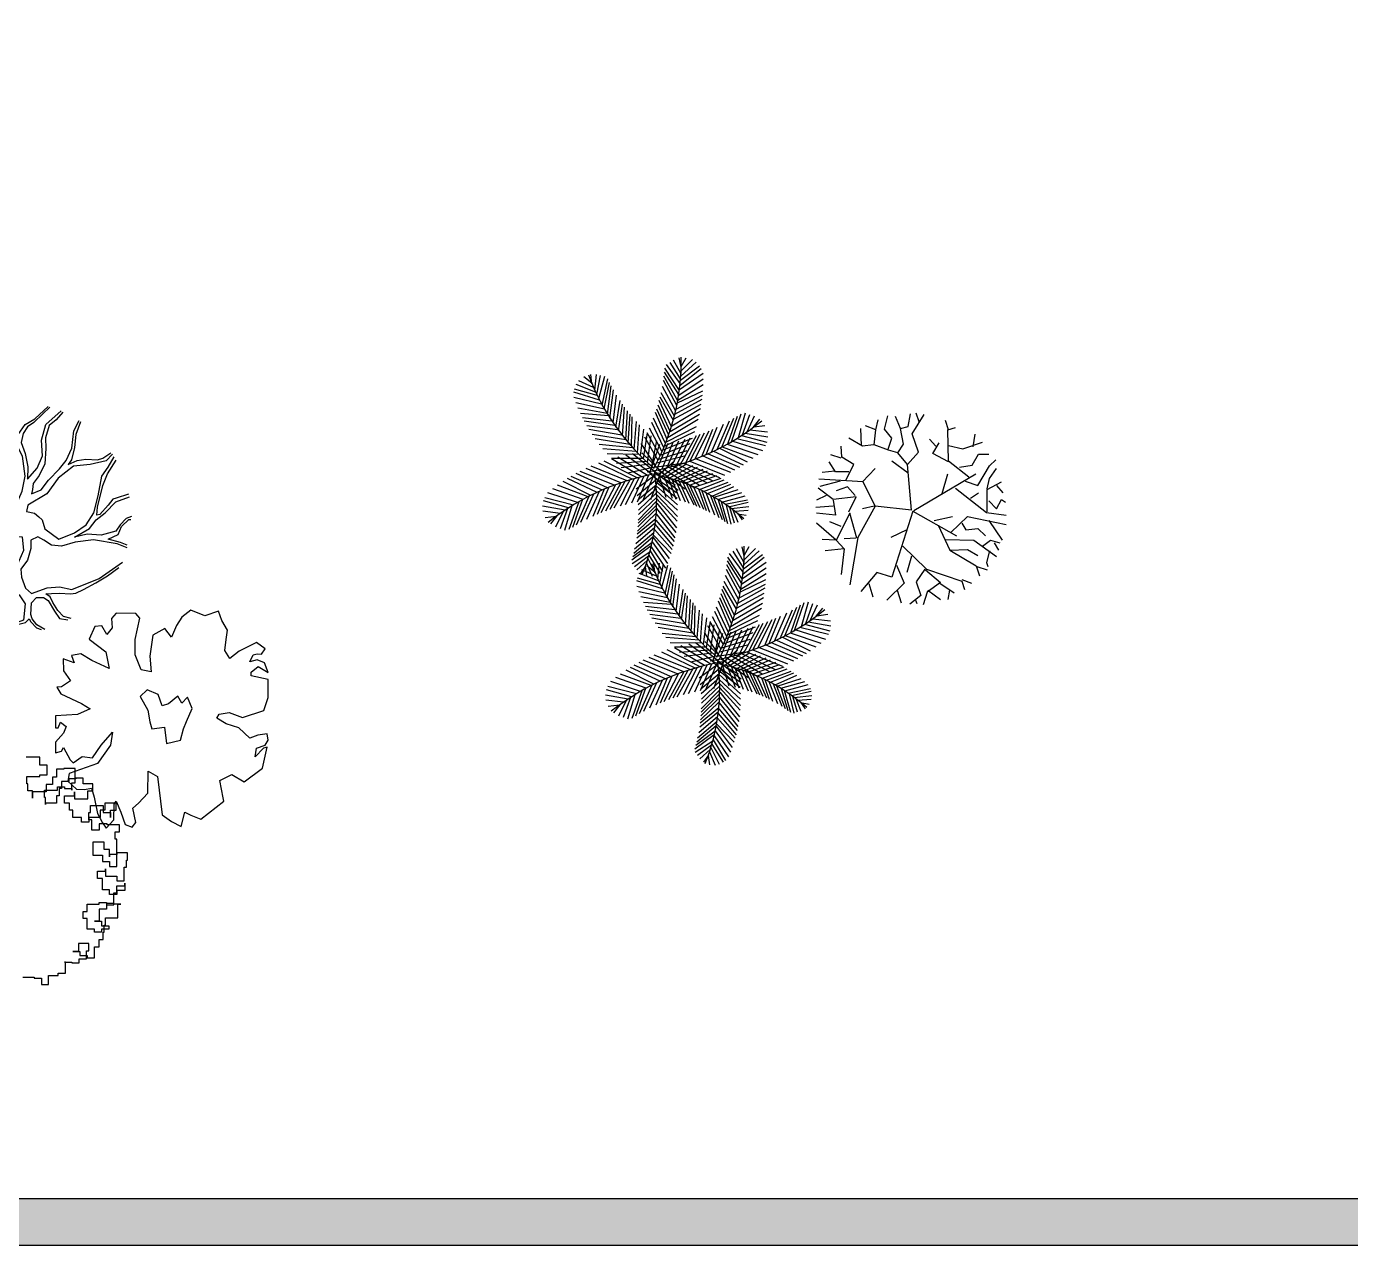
# Model space of a CAD drawing. Header units: inches. Extents: x 78 to 302, y -105 to 74.
# Drawn here: x 106.61 to 135.05, y -84.16 to -57.98 of the extents above; entities that cross this region are included whole.
import ezdxf

# ---------------------------------------------------------------- set-up
doc = ezdxf.new("R2010")
doc.units = ezdxf.units.IN
doc.header["$LTSCALE"] = 0.05
doc.header["$MEASUREMENT"] = 0
doc.layers.get('0').update_dxf_attribs({"color": 62})
doc.layers.add('rayas', color=7, linetype='Continuous')

# ---------------------------------------------------------------- blocks, each defined once
blk = doc.blocks.new('cg_t10')
for points in [[(-0.028, 0.1206), (-0.0285, 0.114), (-0.0271, 0.1053), (-0.0252, 0.0971), (-0.0214, 0.0905), (-0.0161, 0.0854), (-0.019, 0.0818), (-0.0252, 0.0752), (-0.029, 0.0676), (-0.0357, 0.0727), (-0.0414, 0.0818), (-0.0485, 0.0926), (-0.0623, 0.0941), (-0.0766, 0.0961)], [(0.0077, 0.1239), (0.0153, 0.1074), (0.0186, 0.0982), (0.021, 0.0875), (0.0262, 0.066), (0.0267, 0.0513), (0.0253, 0.0441), (0.02, 0.0375), (0.0067, 0.0344), (-0.0071, 0.0329), (-0.0152, 0.0288), (-0.0276, 0.0329), (-0.0304, 0.0431), (-0.0276, 0.0589), (-0.0209, 0.0747), (-0.0076, 0.0854), (-0.0052, 0.09), (0.0015, 0.1155), (0.0029, 0.1242)], [(0, 0.1242), (-0.0004, 0.116), (-0.0028, 0.1084), (-0.0071, 0.0951), (-0.0104, 0.089), (-0.0176, 0.0951), (-0.0233, 0.1048), (-0.0252, 0.114), (-0.0252, 0.1206)], [(0.011, 0.1237), (0.0186, 0.1079), (0.0258, 0.0798), (0.0286, 0.0941), (0.0396, 0.1104), (0.04, 0.117)], [(0.0429, 0.1165), (0.0424, 0.1068), (0.0353, 0.0971), (0.0291, 0.0864), (0.0286, 0.0727), (0.031, 0.0635), (0.0405, 0.0696), (0.0576, 0.0824), (0.0657, 0.1058)], [(0.0676, 0.1033), (0.0614, 0.0854), (0.0595, 0.0788), (0.0434, 0.0676), (0.0358, 0.0528), (0.0467, 0.0533), (0.0548, 0.0533), (0.071, 0.0518), (0.0833, 0.0528), (0.0872, 0.065), (0.0891, 0.0727), (0.0957, 0.0783)], [(-0.0899, 0.0854), (-0.0861, 0.0783), (-0.0785, 0.0747), (-0.0695, 0.0676), (-0.0628, 0.0589), (-0.0614, 0.0441), (-0.0723, 0.0446), (-0.0818, 0.0482), (-0.0909, 0.0513), (-0.0985, 0.0538), (-0.1032, 0.0538), (-0.1137, 0.0497)], [(-0.0804, 0.0936), (-0.0671, 0.0915), (-0.0556, 0.0895), (-0.0509, 0.0885), (-0.0456, 0.0824), (-0.0428, 0.0742), (-0.0347, 0.0635), (-0.0357, 0.0472), (-0.0352, 0.0375), (-0.0466, 0.0385), (-0.0566, 0.0456), (-0.0571, 0.0558), (-0.0614, 0.0645), (-0.0714, 0.0742), (-0.0828, 0.0813), (-0.0866, 0.0875)], [(0.0971, 0.0767), (0.091, 0.0711), (0.0895, 0.0609), (0.0867, 0.0548), (0.0914, 0.0543), (0.0952, 0.0564), (0.1071, 0.0614)], [(0.1087, 0.06), (0.0971, 0.0518), (0.0843, 0.0492), (0.0657, 0.0502), (0.0514, 0.0513), (0.0353, 0.0416), (0.0186, 0.0166), (0.0062, 0.012), (0.0091, 0.0013), (0.0281, -0.0069), (0.0443, -0.01), (0.0657, -0.0074), (0.0853, 0.0028), (0.0976, 0.0222), (0.1033, 0.0416), (0.1105, 0.0566)], [(-0.1155, 0.0457), (-0.1013, 0.0502), (-0.0856, 0.0441), (-0.0766, 0.038), (-0.0599, 0.0334), (-0.0456, 0.0303), (-0.029, 0.0232), (-0.0223, 0.0207), (-0.0142, 0.0084), (-0.0199, 0.0033), (-0.0209, -0.0069), (-0.0209, -0.0069), (-0.0357, -0.0084), (-0.0471, -0.0033), (-0.0614, 0.0059), (-0.0695, 0.0059), (-0.0818, 0.0008), (-0.0833, -0.0038), (-0.0928, -0.01), (-0.1104, -0.0084), (-0.1142, 0.0023), (-0.122, 0.0234)], [(0.1119, 0.0518), (0.1076, 0.0431), (0.1014, 0.0227), (0.11, 0.0237), (0.12, 0.0314)], [(-0.1223, 0.015), (-0.1161, 0.0023), (-0.1128, -0.0105), (-0.109, -0.0145), (-0.1123, -0.0161), (-0.1185, -0.0222), (-0.1204, -0.0273)], [(0.1205, 0.0278), (0.1143, 0.0227), (0.1038, 0.0207), (0.101, 0.0196), (0.0967, 0.0135), (0.0929, 0.0048), (0.0833, -0.0018), (0.0891, -0.0028), (0.0995, -0.01), (0.1057, -0.0207), (0.1191, -0.0349)], [(-0.0327, -0.1198), (-0.0285, -0.1089), (-0.0242, -0.0834), (-0.0266, -0.064), (-0.0309, -0.0492), (-0.0299, -0.0385), (-0.0247, -0.0303), (-0.0209, -0.0237), (-0.0247, -0.0161), (-0.0333, -0.0161), (-0.0461, -0.0125), (-0.0556, -0.0054), (-0.0642, -0.0064), (-0.0761, -0.0105), (-0.0818, -0.0171), (-0.0756, -0.0339), (-0.0747, -0.0472), (-0.0775, -0.0604), (-0.0656, -0.0895), (-0.0482, -0.1145)], [(0.0677, -0.1041), (0.0605, -0.0972), (0.0567, -0.0798), (0.0548, -0.062), (0.0419, -0.0457), (0.0253, -0.0334), (0.0129, -0.013), (0.0062, -0.0115), (0.0043, -0.0202), (0.0005, -0.0247), (-0.0028, -0.0283), (-0.0123, -0.0314), (-0.0233, -0.0462), (-0.0166, -0.063), (-0.008, -0.0757), (0.0048, -0.0839), (0.0229, -0.0885), (0.0443, -0.0926), (0.0538, -0.0992), (0.0651, -0.1058)], [(0.1181, -0.0365), (0.111, -0.0293), (0.1019, -0.0196), (0.0971, -0.0125), (0.09, -0.0079), (0.0805, -0.0059), (0.0686, -0.01), (0.0543, -0.013), (0.041, -0.0125), (0.0529, -0.0232), (0.0662, -0.0288), (0.0829, -0.0278), (0.0995, -0.0324), (0.1143, -0.0487)], [(-0.1204, -0.0314), (-0.1156, -0.0227), (-0.109, -0.0176), (-0.1042, -0.0161), (-0.0918, -0.0171), (-0.0861, -0.0222), (-0.0861, -0.0298), (-0.0894, -0.0349), (-0.1009, -0.0416), (-0.1085, -0.0472), (-0.1099, -0.0559)], [(0.1129, -0.0507), (0.1048, -0.0436), (0.0986, -0.036), (0.0853, -0.0319), (0.0738, -0.0324), (0.0576, -0.0314), (0.0448, -0.0253), (0.0362, -0.0186), (0.03, -0.0181), (0.0253, -0.0171), (0.0296, -0.0273), (0.04, -0.0354), (0.0519, -0.0472), (0.061, -0.0543), (0.0743, -0.0604), (0.0929, -0.0625), (0.1038, -0.0681)], [(-0.1085, -0.0594), (-0.1066, -0.0513), (-0.0999, -0.0451), (-0.0913, -0.04), (-0.0852, -0.037), (-0.0823, -0.0324), (-0.0818, -0.0385), (-0.0814, -0.0472), (-0.0823, -0.0589), (-0.0814, -0.0645), (-0.0775, -0.0727), (-0.0704, -0.0859), (-0.0628, -0.0987), (-0.0537, -0.1109)], [(0.1024, -0.0696), (0.0891, -0.0645), (0.0748, -0.063), (0.0619, -0.0599), (0.0567, -0.0564), (0.061, -0.066), (0.0624, -0.0752), (0.0619, -0.088), (0.0634, -0.0936), (0.0691, -0.1023)], [(0.001, -0.1242), (-0.0014, -0.1186), (-0.008, -0.112), (-0.0147, -0.1074), (-0.019, -0.0916), (-0.018, -0.0768), (-0.0214, -0.063), (-0.0119, -0.0793), (-0.0028, -0.0864), (0.0048, -0.0961), (0.0167, -0.1074), (0.0219, -0.1221)], [(-0.0299, -0.1196), (-0.0271, -0.1125), (-0.0233, -0.0992), (-0.0185, -0.1099), (-0.0099, -0.1135), (-0.0023, -0.1216), (-0.0023, -0.1237)], [(0.0248, -0.1211), (0.0205, -0.1079), (0.0196, -0.1043), (0.0129, -0.0992), (0.0029, -0.0905), (0.0024, -0.087), (0.011, -0.088), (0.0343, -0.0936), (0.0467, -0.0987), (0.0614, -0.1079)]]:
    blk.add_lwpolyline(points)
blk = doc.blocks.new('cg_t33')
for p, q in [((-0.0659, 0.1006), (-0.0742, 0.0912)), ((-0.0576, 0.0991), (-0.0659, 0.1006)), ((-0.0296, 0.1052), (-0.0427, 0.0982)), ((-0.0239, 0.1137), (-0.0353, 0.1137)), ((-0.0353, 0.1137), (-0.0336, 0.1076)), ((-0.0336, 0.1076), (-0.0296, 0.1052)), ((-0.0143, 0.1052), (-0.0239, 0.1137)), ((-0.0069, 0.1024), (-0.0143, 0.1052)), ((0.0045, 0.1137), (-0.0086, 0.1137)), ((-0.0086, 0.1137), (-0.0086, 0.1109)), ((-0.0086, 0.1109), (-0.0025, 0.1085)), ((-0.0025, 0.1085), (-0.0069, 0.1024)), ((0.0058, 0.0902), (0.0045, 0.1137)), ((0.0281, 0.108), (0.0176, 0.086)), ((0.0351, 0.1123), (0.0281, 0.108)), ((0.0355, 0.1076), (0.0351, 0.1123)), ((0.0421, 0.0977), (0.0355, 0.1076)), ((0.0526, 0.1052), (0.0421, 0.0977)), ((0.0657, 0.1057), (0.0526, 0.1052)), ((0.0613, 0.094), (0.0657, 0.1057)), ((-0.0742, 0.0912), (-0.0747, 0.0828)), ((-0.0467, 0.0687), (-0.0576, 0.0991)), ((-0.0427, 0.0982), (-0.0462, 0.0949)), ((-0.0462, 0.0949), (-0.0392, 0.0851)), ((0.0119, 0.0767), (0.0058, 0.0902)), ((0.0176, 0.086), (0.0119, 0.0767)), ((0.0692, 0.0968), (0.0613, 0.094)), ((0.0639, 0.0748), (0.0709, 0.0865)), ((0.0709, 0.0865), (0.0692, 0.0968)), ((-0.083, 0.0724), (-0.1004, 0.0687)), ((-0.0733, 0.0753), (-0.083, 0.0724)), ((-0.0747, 0.0828), (-0.0733, 0.0753)), ((-0.0392, 0.0851), (-0.0406, 0.0743)), ((-0.0406, 0.0743), (-0.027, 0.065)), ((0.0552, 0.0561), (0.0639, 0.0748)), ((0.0867, 0.0776), (0.0731, 0.0598)), ((0.1002, 0.0715), (0.0867, 0.0776)), ((0.1011, 0.064), (0.1002, 0.0715)), ((-0.1105, 0.0635), (-0.1162, 0.0593)), ((-0.1162, 0.0593), (-0.1074, 0.0514)), ((-0.1004, 0.0687), (-0.1105, 0.0635)), ((-0.027, 0.0547), (-0.0467, 0.0687)), ((-0.027, 0.065), (-0.013, 0.0528)), ((0.0731, 0.0598), (0.0552, 0.0561)), ((0.0919, 0.0589), (0.1011, 0.064)), ((0.0989, 0.0532), (0.0919, 0.0589)), ((-0.0991, 0.0439), (-0.1122, 0.0392)), ((-0.1074, 0.0514), (-0.0904, 0.0509)), ((-0.0873, 0.0486), (-0.0991, 0.0439)), ((-0.0904, 0.0509), (-0.0873, 0.0486)), ((-0.013, 0.0528), (-0.027, 0.0547)), ((0.1089, 0.0537), (0.0989, 0.0532)), ((0.1146, 0.0486), (0.1089, 0.0537)), ((0.1142, 0.0275), (0.1146, 0.0486)), ((-0.1122, 0.0392), (-0.1153, 0.0317)), ((-0.1153, 0.0317), (-0.1101, 0.0275)), ((-0.1101, 0.0275), (-0.0948, 0.0308)), ((-0.0948, 0.0308), (-0.0895, 0.0247)), ((-0.0895, 0.0247), (-0.0786, 0.0148)), ((-0.0786, 0.0148), (-0.055, 0.0144)), ((-0.055, 0.0144), (-0.0607, 0.0045)), ((0.0106, 0.0148), (-0.0021, 0.0125)), ((0.025, 0.0228), (0.0106, 0.0148)), ((0.0324, 0.0153), (0.025, 0.0228)), ((0.0272, 0.0036), (0.0324, 0.0153)), ((0.0517, 0.0111), (0.0539, 0.0219)), ((0.0539, 0.0219), (0.07, 0.0284)), ((0.07, 0.0284), (0.0862, 0.0284)), ((0.0862, 0.0284), (0.1094, 0.0233)), ((0.1094, 0.0233), (0.1142, 0.0275)), ((-0.0607, 0.0045), (-0.1018, -0.0006)), ((-0.0021, 0.0125), (-0.0095, 0.0106)), ((-0.0095, 0.0106), (-0.0078, -0.003)), ((0.015, -0.0006), (0.0272, 0.0036)), ((0.0683, 0.0125), (0.0517, 0.0111)), ((0.091, 0.0092), (0.0683, 0.0125)), ((0.098, -0.0034), (0.091, 0.0092)), ((-0.1092, -0.0105), (-0.1144, -0.0212)), ((-0.1018, -0.0006), (-0.1092, -0.0105)), ((-0.0078, -0.003), (-0.0253, -0.0053)), ((-0.0253, -0.0053), (-0.0218, -0.0203)), ((0.0171, -0.0076), (0.015, -0.0006)), ((0.0255, -0.0175), (0.0171, -0.0076)), ((0.0888, -0.0105), (0.098, -0.0034)), ((0.1015, -0.0161), (0.0888, -0.0105)), ((-0.1144, -0.0212), (-0.0991, -0.025)), ((-0.0991, -0.025), (-0.1022, -0.0315)), ((-0.0218, -0.0203), (-0.0095, -0.0236)), ((-0.0095, -0.0236), (-0.0017, -0.0268)), ((-0.0017, -0.0268), (0.0123, -0.0329)), ((0.0123, -0.0329), (0.0246, -0.0278)), ((0.018, -0.0217), (0.0255, -0.0175)), ((0.0246, -0.0278), (0.018, -0.0217)), ((0.1103, -0.0217), (0.1015, -0.0161)), ((0.1177, -0.0315), (0.1103, -0.0217)), ((-0.1022, -0.0315), (-0.1066, -0.0423)), ((-0.1066, -0.0423), (-0.0873, -0.0667)), ((0.1116, -0.0465), (0.1177, -0.0315)), ((0.1168, -0.061), (0.1116, -0.0465)), ((-0.0873, -0.0667), (-0.0838, -0.0662)), ((-0.0838, -0.0662), (-0.065, -0.0624)), ((-0.065, -0.0624), (-0.0585, -0.0756)), ((-0.0086, -0.083), (-0.0043, -0.0695)), ((-0.0043, -0.0695), (0.0018, -0.0592)), ((0.0018, -0.0592), (0.0062, -0.062)), ((0.0062, -0.062), (0.008, -0.0727)), ((0.0661, -0.0732), (0.0744, -0.0681)), ((0.0744, -0.0681), (0.0862, -0.0695)), ((0.0862, -0.0695), (0.0963, -0.0709)), ((0.0963, -0.0709), (0.1068, -0.0648)), ((0.1068, -0.0648), (0.1168, -0.061)), ((-0.0585, -0.0756), (-0.0663, -0.0887)), ((-0.0196, -0.0948), (-0.0086, -0.083)), ((0.008, -0.0727), (0.0027, -0.0868)), ((0.074, -0.0835), (0.0661, -0.0732)), ((0.0832, -0.1018), (0.074, -0.0835)), ((-0.0663, -0.0887), (-0.0519, -0.1083)), ((-0.0165, -0.1032), (-0.0196, -0.0948)), ((0.0027, -0.0868), (0.0102, -0.1097)), ((0.0434, -0.1144), (0.0473, -0.0962)), ((0.0473, -0.0962), (0.0512, -0.0962)), ((0.0512, -0.0962), (0.0574, -0.1037)), ((0.0644, -0.1027), (0.0622, -0.0948)), ((0.0622, -0.0948), (0.07, -0.0985)), ((0.07, -0.0985), (0.0709, -0.1027)), ((-0.0519, -0.1083), (-0.0292, -0.1135)), ((-0.0305, -0.1093), (-0.0397, -0.1004)), ((-0.0397, -0.1004), (-0.0305, -0.1018)), ((-0.0305, -0.1018), (-0.027, -0.1112)), ((-0.0292, -0.1135), (-0.0305, -0.1093)), ((-0.027, -0.1112), (-0.0218, -0.1144)), ((-0.0218, -0.1144), (-0.0148, -0.1135)), ((-0.0148, -0.1135), (-0.0165, -0.1032)), ((0.0102, -0.1097), (0.0241, -0.1144)), ((0.0574, -0.1037), (0.0508, -0.1144)), ((0.0508, -0.1144), (0.0613, -0.1107)), ((0.0613, -0.1107), (0.0644, -0.1027)), ((0.0709, -0.1027), (0.0705, -0.1074)), ((0.0705, -0.1074), (0.0762, -0.1112)), ((0.0762, -0.1112), (0.0832, -0.1018)), ((0.0241, -0.1144), (0.0434, -0.1144))]:
    blk.add_line(p, q)
blk = doc.blocks.new('cg_t25')
for p, q in [((-0.0517, 0.1047), (-0.0532, 0.1167)), ((-0.0485, 0.1005), (-0.0461, 0.1192)), ((-0.0451, 0.0955), (-0.0408, 0.1196)), ((-0.0426, 0.0917), (-0.0351, 0.1186)), ((-0.0395, 0.0866), (-0.0317, 0.1172)), ((-0.0368, 0.082), (-0.0263, 0.114)), ((-0.0433, 0.0927), (-0.0649, 0.1007)), ((-0.0466, 0.0977), (-0.0634, 0.1056)), ((-0.0511, 0.1042), (-0.0598, 0.1113)), ((-0.0335, 0.0761), (-0.0221, 0.1088)), ((-0.0306, 0.0707), (-0.0182, 0.1035)), ((-0.0405, 0.0882), (-0.0668, 0.0961)), ((-0.0361, 0.0808), (-0.0659, 0.0914)), ((-0.0337, 0.0766), (-0.0635, 0.0876)), ((-0.0292, 0.0679), (-0.0141, 0.0975)), ((-0.026, 0.0611), (-0.0112, 0.0929)), ((-0.0234, 0.0554), (-0.0088, 0.089)), ((0.0688, 0.0562), (0.0759, 0.086)), ((0.0731, 0.0585), (0.0817, 0.0859)), ((0.078, 0.0609), (0.0849, 0.0853)), ((-0.0303, 0.0701), (-0.0611, 0.0836)), ((-0.0278, 0.0651), (-0.0584, 0.0788)), ((-0.025, 0.059), (-0.055, 0.0724)), ((-0.021, 0.0498), (-0.0058, 0.0837)), ((-0.0181, 0.0424), (-0.0034, 0.0792)), ((-0.0157, 0.0357), (-0.0003, 0.0729)), ((0.0414, 0.0387), (0.0456, 0.0722)), ((0.0459, 0.042), (0.0505, 0.0749)), ((0.0506, 0.0452), (0.0542, 0.0768)), ((0.0563, 0.0489), (0.0586, 0.079)), ((0.0587, 0.0504), (0.0646, 0.0817)), ((0.0635, 0.0532), (0.0702, 0.0839)), ((0.0818, 0.0627), (0.0899, 0.0834)), ((0.0867, 0.065), (0.0938, 0.0806)), ((0.0912, 0.0667), (0.0981, 0.0753)), ((-0.0225, 0.0534), (-0.0517, 0.0657)), ((-0.0205, 0.0485), (-0.0496, 0.0609)), ((-0.0177, 0.0412), (-0.0479, 0.057)), ((-0.0135, 0.0289), (0.0022, 0.0673)), ((-0.0119, 0.0235), (0.0054, 0.0594)), ((0.0218, 0.0227), (0.0254, 0.0587)), ((0.0256, 0.0261), (0.0317, 0.0633)), ((0.0306, 0.0303), (0.0363, 0.0665)), ((0.0356, 0.0344), (0.0416, 0.0699)), ((0.0747, 0.0592), (0.0988, 0.0528)), ((0.079, 0.0614), (0.0996, 0.0573)), ((0.0839, 0.0637), (0.1007, 0.0618)), ((0.0906, 0.0666), (0.1007, 0.0679)), ((-0.0157, 0.0357), (-0.046, 0.052)), ((-0.0143, 0.0313), (-0.0442, 0.0473)), ((-0.0127, 0.0261), (-0.0429, 0.0433)), ((-0.0104, 0.0181), (0.0076, 0.0534)), ((-0.0092, 0.0134), (0.0101, 0.0456)), ((0.0106, 0.0118), (0.0105, 0.0458)), ((0.0149, 0.0162), (0.0153, 0.0502)), ((0.018, 0.0192), (0.0209, 0.0551)), ((0.0488, 0.044), (0.0784, 0.0401)), ((0.0539, 0.0474), (0.0841, 0.0434)), ((0.0582, 0.0501), (0.0884, 0.0459)), ((0.0639, 0.0534), (0.0922, 0.0478)), ((0.0677, 0.0556), (0.0959, 0.0497)), ((-0.0113, 0.0213), (-0.0407, 0.0364)), ((-0.0098, 0.0158), (-0.0393, 0.031)), ((-0.0077, 0.0068), (0.012, 0.0387)), ((-0.0066, 0.0016), (0.0139, 0.0303)), ((0.0042, 0.0049), (0.0005, 0.0352)), ((0.0073, 0.0082), (0.005, 0.0402)), ((0.0306, 0.0303), (0.0617, 0.0286)), ((0.0347, 0.0337), (0.0656, 0.0315)), ((0.0403, 0.038), (0.0687, 0.0337)), ((0.0442, 0.0408), (0.0727, 0.0364)), ((-0.1053, 0.0093), (-0.1129, 0.0145)), ((-0.0991, 0.0072), (-0.1092, 0.0186)), ((-0.0945, 0.0058), (-0.1058, 0.0209)), ((-0.0903, 0.0046), (-0.1025, 0.0234)), ((-0.0834, 0.0029), (-0.0987, 0.0238)), ((-0.0796, 0.002), (-0.0951, 0.0228)), ((-0.0738, 0.0008), (-0.0914, 0.0218)), ((-0.0692, 0), (-0.087, 0.0208)), ((-0.0638, -0.0008), (-0.0813, 0.0196)), ((-0.0588, -0.0015), (-0.0752, 0.0186)), ((-0.0545, -0.0019), (-0.0709, 0.018)), ((-0.0482, -0.0024), (-0.0675, 0.0177)), ((-0.0434, -0.0027), (-0.0631, 0.0173)), ((-0.0396, -0.0028), (-0.059, 0.017)), ((-0.0351, -0.0029), (-0.0556, 0.0169)), ((-0.031, -0.0029), (-0.0496, 0.0168)), ((-0.0264, -0.0028), (-0.0451, 0.0168)), ((-0.0222, -0.0026), (-0.0393, 0.0171)), ((-0.0086, 0.0109), (-0.0376, 0.0241)), ((-0.0075, 0.006), (-0.0363, 0.0181)), ((-0.0181, -0.0023), (-0.0343, 0.0175)), ((-0.013, -0.0019), (-0.0297, 0.018)), ((-0.0075, -0.0012), (-0.0225, 0.019)), ((-0.0057, -0.0033), (0.0153, 0.023)), ((0.0008, 0.001), (-0.0054, 0.0281)), ((0.0132, 0.0145), (0.042, 0.011)), ((0.0165, 0.0177), (0.0466, 0.0155)), ((0.0202, 0.0213), (0.0502, 0.0189)), ((0.0236, 0.0243), (0.0552, 0.0233)), ((0.0273, 0.0276), (0.0581, 0.0257)), ((-0.1018, 0.0081), (-0.1159, 0.0018)), ((-0.1058, 0.0096), (-0.1156, 0.008)), ((-0.0971, 0.0066), (-0.115, -0.0024)), ((-0.0935, 0.0055), (-0.1129, -0.0066)), ((-0.0888, 0.0042), (-0.111, -0.009)), ((-0.0845, 0.0031), (-0.1072, -0.0125)), ((-0.0792, 0.0019), (-0.1022, -0.0145)), ((-0.0743, 0.0009), (-0.0971, -0.0164)), ((-0.0718, 0.0004), (-0.0915, -0.0183)), ((-0.0063, -0.0001), (-0.0353, 0.0125)), ((-0.0051, -0.0069), (-0.034, 0.0038)), ((-0.0037, 0.006), (-0.025, -0.016)), ((-0.0028, 0.0005), (-0.0234, -0.0261)), ((-0.0047, -0.0089), (0.0167, 0.0129)), ((-0.0034, 0.004), (0.0257, -0.0063)), ((0.0021, 0.0024), (0.0295, -0.0031)), ((0.0028, -0.0015), (0.0264, 0.0136)), ((0.0062, 0.0071), (0.0347, 0.0031)), ((0.0083, -0.0043), (0.0334, 0.0097)), ((0.0101, 0.0112), (0.0381, 0.0069)), ((0.0134, -0.0068), (0.038, 0.0074)), ((0.0176, -0.0087), (0.0431, 0.005)), ((0.0218, -0.0105), (0.049, 0.0024)), ((0.0265, -0.0125), (0.0537, 0.0005)), ((-0.0657, -0.0005), (-0.0872, -0.0195)), ((-0.0606, -0.0012), (-0.0836, -0.0205)), ((-0.0557, -0.0018), (-0.0787, -0.0216)), ((-0.0491, -0.0024), (-0.0746, -0.0224)), ((-0.0434, -0.0027), (-0.069, -0.0234)), ((-0.0375, -0.0029), (-0.064, -0.0241)), ((-0.0329, -0.0029), (-0.057, -0.0248)), ((-0.0283, -0.0028), (-0.0519, -0.0251)), ((-0.0244, -0.0027), (-0.0452, -0.0252)), ((-0.0188, -0.0024), (-0.0393, -0.0251)), ((-0.0145, -0.002), (-0.0323, -0.0247)), ((-0.0093, -0.0109), (-0.0322, -0.0194)), ((-0.0081, -0.0057), (-0.0309, -0.0127)), ((-0.0104, -0.0016), (-0.0262, -0.0241)), ((-0.0018, -0.0045), (-0.022, -0.0333)), ((-0.0006, -0.0097), (-0.0199, -0.0417)), ((-0.0058, -0.001), (-0.018, -0.0229)), ((-0.0096, -0.0122), (0.005, -0.0352)), ((-0.0087, -0.0084), (0.0063, -0.0296)), ((-0.0077, -0.0042), (0.0079, -0.0219)), ((-0.0021, -0.0027), (0.027, -0.0151)), ((-0.0008, -0.0088), (0.0281, -0.0206)), ((0.0003, -0.0137), (0.0294, -0.0267)), ((0.0011, -0.0006), (0.0051, -0.0281)), ((0.0057, -0.003), (0.0132, -0.0326)), ((0.0098, -0.0051), (0.0192, -0.0357)), ((0.0141, -0.0071), (0.0264, -0.0389)), ((0.0198, -0.0097), (0.0324, -0.0413)), ((0.0238, -0.0114), (0.0394, -0.0438)), ((0.0285, -0.0133), (0.0449, -0.0455)), ((0.0308, -0.0141), (0.0599, -0.0017)), ((0.0355, -0.0158), (0.0635, -0.0029)), ((0.0395, -0.0172), (0.0678, -0.0043)), ((0.0445, -0.0188), (0.0726, -0.0056)), ((0.0513, -0.0208), (0.0763, -0.0066)), ((0.056, -0.022), (0.081, -0.0077)), ((0.0614, -0.0233), (0.0876, -0.009)), ((0.0674, -0.0246), (0.0941, -0.0101)), ((0.0724, -0.0256), (0.099, -0.0107)), ((0.079, -0.0267), (0.1032, -0.0112)), ((0.0833, -0.0273), (0.1074, -0.0116)), ((0.0911, -0.0282), (0.1112, -0.0135)), ((-0.0141, -0.0272), (-0.0374, -0.0375)), ((-0.0127, -0.023), (-0.0361, -0.0335)), ((-0.0116, -0.0193), (-0.0345, -0.0282)), ((-0.0105, -0.0155), (-0.0332, -0.0236)), ((0.001, -0.0163), (-0.018, -0.0486)), ((0.0022, -0.0209), (-0.0154, -0.0564)), ((-0.0133, -0.0247), (-0.0009, -0.0527)), ((0.0038, -0.0263), (-0.0132, -0.0623)), ((-0.0121, -0.0212), (0.0013, -0.0468)), ((-0.0107, -0.0162), (0.0031, -0.0416)), ((0.0016, -0.0186), (0.0312, -0.0335)), ((0.0031, -0.0241), (0.0327, -0.0388)), ((0.0333, -0.0151), (0.0525, -0.0476)), ((0.0395, -0.0172), (0.0579, -0.0488)), ((0.0456, -0.0191), (0.0641, -0.0501)), ((0.0526, -0.0211), (0.0687, -0.0508)), ((0.058, -0.0225), (0.0742, -0.0516)), ((0.0635, -0.0238), (0.0784, -0.052)), ((0.0702, -0.0252), (0.0832, -0.0524)), ((0.073, -0.0257), (0.0898, -0.0527)), ((0.0785, -0.0266), (0.0959, -0.0528)), ((0.0845, -0.0274), (0.1019, -0.0527)), ((0.0893, -0.028), (0.1072, -0.0505)), ((0.0959, -0.0286), (0.1136, -0.0174)), ((0.1013, -0.029), (0.1162, -0.0211)), ((0.1085, -0.0293), (0.1184, -0.0269)), ((-0.0199, -0.0423), (-0.0439, -0.0532)), ((-0.0181, -0.0381), (-0.0421, -0.0493)), ((-0.0168, -0.0348), (-0.0406, -0.0458)), ((-0.0154, -0.0308), (-0.0394, -0.0428)), ((-0.0181, -0.0381), (-0.0078, -0.0674)), ((-0.0161, -0.033), (-0.0056, -0.0632)), ((-0.0146, -0.0289), (-0.0028, -0.0573)), ((0.0055, -0.0317), (-0.0099, -0.0702)), ((0.0077, -0.0384), (-0.0073, -0.0758)), ((0.0046, -0.0289), (0.035, -0.0458)), ((0.0062, -0.0341), (0.0364, -0.0497)), ((0.0077, -0.0384), (0.0381, -0.0544)), ((0.0947, -0.0285), (0.1101, -0.0488)), ((0.0989, -0.0288), (0.114, -0.0452)), ((0.1044, -0.0291), (0.1166, -0.0412)), ((0.1092, -0.0291), (0.1187, -0.0347)), ((-0.0262, -0.0557), (-0.05, -0.0648)), ((-0.0241, -0.0514), (-0.0472, -0.0597)), ((-0.0223, -0.0477), (-0.0453, -0.0561)), ((-0.0249, -0.053), (-0.015, -0.0795)), ((-0.0228, -0.0488), (-0.0125, -0.0755)), ((-0.0203, -0.0431), (-0.0105, -0.0722)), ((0.0102, -0.0451), (-0.0042, -0.082)), ((0.0132, -0.0525), (-0.0017, -0.0865)), ((0.0098, -0.044), (0.0402, -0.0594)), ((0.0126, -0.0512), (0.0418, -0.0632)), ((0.0147, -0.056), (0.044, -0.068)), ((-0.0338, -0.0689), (-0.0572, -0.0761)), ((-0.0309, -0.064), (-0.0552, -0.0731)), ((-0.0287, -0.0603), (-0.0528, -0.0695)), ((-0.0335, -0.0685), (-0.0262, -0.0942)), ((-0.0311, -0.0645), (-0.0229, -0.0903)), ((-0.0299, -0.0624), (-0.0195, -0.0858)), ((-0.0271, -0.0573), (-0.017, -0.0825)), ((0.0156, -0.0581), (0.0013, -0.0918)), ((0.0182, -0.0638), (0.0038, -0.0957)), ((0.0215, -0.0705), (0.0067, -0.1002)), ((0.0172, -0.0616), (0.0474, -0.0748)), ((0.0201, -0.0677), (0.0508, -0.0811)), ((-0.0395, -0.0775), (-0.0601, -0.0825)), ((-0.0357, -0.072), (-0.0592, -0.079)), ((-0.0418, -0.0809), (-0.0588, -0.0862)), ((-0.0446, -0.0846), (-0.0579, -0.09)), ((-0.0434, -0.083), (-0.0411, -0.1017)), ((-0.0413, -0.0801), (-0.0366, -0.1012)), ((-0.0386, -0.0763), (-0.0339, -0.1003)), ((-0.0363, -0.0729), (-0.0296, -0.098)), ((0.023, -0.0733), (0.0109, -0.1062)), ((0.0259, -0.0787), (0.0149, -0.1115)), ((0.0292, -0.0845), (0.0191, -0.1166)), ((0.0227, -0.0727), (0.0536, -0.0858)), ((0.0262, -0.0791), (0.056, -0.0898)), ((0.0285, -0.0833), (0.0585, -0.0937)), ((-0.0484, -0.0895), (-0.0554, -0.0945)), ((-0.0488, -0.0898), (-0.0505, -0.099)), ((-0.0462, -0.0867), (-0.0451, -0.1012)), ((0.032, -0.0891), (0.0245, -0.1198)), ((0.0352, -0.0941), (0.028, -0.1211)), ((0.033, -0.0907), (0.0594, -0.0983)), ((0.0378, -0.098), (0.0337, -0.1221)), ((0.0359, -0.0952), (0.0576, -0.103)), ((0.0412, -0.1029), (0.039, -0.1217)), ((0.0392, -0.1001), (0.0561, -0.1078)), ((0.0439, -0.1066), (0.0526, -0.1135)), ((0.0444, -0.1071), (0.046, -0.1191))]:
    blk.add_line(p, q)
for centre, radius, start, end in [((-0.2644, -0.0493), 0.2628, 8.5439, 38.2906), ((0.1829, -0.1538), 0.2389, 110.1895, 139.9362), ((-0.034, 0.2122), 0.2151, 248.0996, 277.8463), ((0.2555, 0.0492), 0.2628, 189.1509, 218.8976), ((-0.2064, 0.0381), 0.2031, 318.5391, 348.2858), ((0.1148, 0.2096), 0.2389, 241.292, 271.0387)]:
    blk.add_arc(centre, radius, start, end)
blk = doc.blocks.new('shrub4')
for p, q in [((-0.0332, 0.0832), (-0.0148, 0.1043)), ((-0.0063, 0.0841), (-0.0042, 0.1043)), ((0.0035, 0.0865), (0.0021, 0.1052)), ((0.0148, 0.0941), (0.0099, 0.1043)), ((0.0106, 0.0865), (0.0227, 0.1026)), ((0.0304, 0.0789), (0.0247, 0.101)), ((0.0297, 0.0543), (0.0325, 0.1018)), ((-0.0423, 0.0747), (-0.0445, 0.095)), ((-0.0332, 0.0832), (-0.0325, 0.0984)), ((-0.0184, 0.078), (-0.0134, 0.09)), ((0.0099, 0.0865), (-0.0063, 0.0841)), ((0.0134, 0.0619), (0.0106, 0.0865)), ((0.041, 0.0848), (0.0395, 0.0984)), ((0.0403, 0.0841), (0.0509, 0.0908)), ((0.0551, 0.078), (0.0587, 0.0891)), ((-0.0423, 0.0747), (-0.0699, 0.078)), ((-0.0332, 0.0832), (-0.0423, 0.0747)), ((-0.0042, 0.0687), (-0.0332, 0.0832)), ((-0.0311, 0.0619), (-0.0318, 0.0747)), ((0.0148, 0.0628), (0.0241, 0.0713)), ((0.0241, 0.0713), (0.0198, 0.0832)), ((0.0312, 0.073), (0.048, 0.0645)), ((0.0403, 0.0696), (0.0403, 0.0841)), ((0.048, 0.0645), (0.0559, 0.0772)), ((0.0559, 0.0772), (0.0678, 0.078)), ((-0.0304, 0.0602), (-0.0812, 0.0687)), ((-0.0311, 0.0611), (-0.0042, 0.0687)), ((0.0035, 0.0416), (-0.0304, 0.0602)), ((-0.0028, 0.0696), (0.0134, 0.0619)), ((0.0678, 0.0552), (0.0763, 0.0696)), ((-0.0798, 0.0484), (-0.0939, 0.0441)), ((-0.0678, 0.0398), (-0.0883, 0.0569)), ((0.0035, 0.0424), (0.0007, 0.0552)), ((0.0035, 0.0416), (0.0297, 0.0543)), ((0.0297, 0.0552), (0.0438, 0.0416)), ((0.0693, 0.0433), (0.0678, 0.0552)), ((0.0686, 0.056), (0.0869, 0.0569)), ((0.0855, 0.0407), (0.0897, 0.0518)), ((-0.0791, 0.0102), (-0.0975, 0.0289)), ((-0.0727, 0.0237), (-0.0678, 0.0398)), ((-0.0008, 0.0024), (0.0035, 0.0416)), ((0.0636, 0.0272), (0.0693, 0.0424)), ((0.0693, 0.0424), (0.0855, 0.0407)), ((0.0763, 0.0237), (0.0862, 0.0314)), ((0.0855, 0.0407), (0.0962, 0.0382)), ((0.0862, 0.0314), (0.1004, 0.028)), ((-0.0869, 0.0178), (-0.1004, 0.0137)), ((-0.0601, 0.0187), (-0.0791, 0.0102)), ((-0.0021, 0.0009), (-0.0728, 0.0237)), ((-0.0219, 0.0076), (-0.0304, 0.0246)), ((0.0389, 0.0059), (0.0516, 0.0237)), ((0.048, 0.0068), (0.0608, 0.017)), ((0.0608, 0.017), (0.0636, 0.0272)), ((0.0608, 0.017), (0.0699, 0.0111)), ((0.0636, 0.028), (0.0763, 0.0237)), ((0.0699, 0.0111), (0.0869, 0.0144)), ((0.0869, 0.0144), (0.0996, 0.0196)), ((0.0869, 0.0144), (0.0891, 0.0059)), ((-0.0925, -0.0076), (-0.1018, 0.0043)), ((-0.0502, 0.0026), (-0.0678, 0.0076)), ((-0.0395, 0.0119), (-0.0643, -0.0135)), ((-0.0021, 0.0009), (-0.0283, -0.0458)), ((-0.0014, 0), (0.038, -0.0666)), ((-0.0008, 0.0024), (0.048, 0.0068)), ((0.048, 0.0068), (0.0615, -0.005)), ((0.0615, -0.005), (0.0812, 0.0017)), ((0.0812, 0.0017), (0.1018, -0.011)), ((0.0891, 0.0059), (0.1025, 0.0035)), ((-0.089, -0.0144), (-0.1024, -0.0102)), ((-0.0975, -0.0017), (-0.101, -0.0034)), ((-0.0777, -0.0025), (-0.0925, -0.0076)), ((-0.065, -0.0126), (-0.0784, -0.0288)), ((-0.0643, -0.0119), (-0.0777, -0.0025)), ((-0.0643, -0.0135), (-0.077, -0.0517)), ((0.094, -0.0059), (0.1032, -0.0025)), ((-0.0869, -0.0152), (-0.0968, -0.0288)), ((-0.0791, -0.028), (-0.0897, -0.0432)), ((-0.0784, -0.0288), (-0.089, -0.0144)), ((-0.017, -0.0263), (-0.0438, -0.0389)), ((-0.012, -0.022), (-0.0077, -0.0415)), ((0.0509, -0.0373), (0.0601, -0.0204)), ((0.0601, -0.0204), (0.0713, -0.0271)), ((0.0678, -0.0237), (0.0755, -0.0169)), ((-0.0869, -0.0382), (-0.0968, -0.0365)), ((-0.0438, -0.0389), (-0.0607, -0.0669)), ((-0.0438, -0.0389), (-0.0431, -0.0576)), ((-0.0325, -0.0339), (-0.0332, -0.0645)), ((-0.0247, -0.0398), (-0.0077, -0.0576)), ((0.017, -0.0306), (0.0381, -0.0365)), ((0.0346, -0.0593), (0.0516, -0.0373)), ((0.0516, -0.0373), (0.0855, -0.0365)), ((0.0686, -0.0373), (0.065, -0.0526)), ((0.0855, -0.0373), (0.0954, -0.0339)), ((0.0855, -0.0365), (0.0877, -0.0449)), ((-0.077, -0.0517), (-0.0862, -0.0543)), ((-0.0755, -0.0517), (-0.0791, -0.0619)), ((-0.0148, -0.0517), (-0.0219, -0.056)), ((-0.0219, -0.056), (-0.0205, -0.0687)), ((0.0227, -0.0449), (-0.0035, -0.078)), ((0.0304, -0.0551), (0.0255, -0.0687)), ((0.0452, -0.0491), (0.0474, -0.0627)), ((0.065, -0.0526), (0.0721, -0.0738)), ((-0.0607, -0.0669), (-0.0713, -0.0704)), ((-0.0615, -0.0678), (-0.065, -0.0788)), ((-0.0332, -0.0645), (-0.0508, -0.089)), ((-0.0431, -0.0576), (-0.0494, -0.0687)), ((-0.0205, -0.0687), (-0.0283, -0.0771)), ((-0.0077, -0.0576), (-0.0162, -0.0992)), ((0.012, -0.061), (0.0177, -0.0695)), ((0.0255, -0.0687), (0.0466, -0.0814)), ((0.0474, -0.0627), (0.0594, -0.0695)), ((0.0594, -0.0695), (0.0594, -0.0806)), ((0.0672, -0.0636), (0.0806, -0.0661)), ((-0.0572, -0.078), (-0.0615, -0.0797)), ((-0.0445, -0.0814), (-0.0572, -0.078)), ((-0.0395, -0.0738), (-0.0332, -0.0823)), ((-0.0332, -0.0823), (-0.036, -0.0924)), ((-0.012, -0.0806), (-0.0332, -0.0949)), ((-0.0035, -0.078), (-0.0063, -0.0992)), ((-0.0028, -0.0788), (0.0212, -0.0788)), ((0.0092, -0.0806), (0.0007, -0.089)), ((0.0212, -0.0788), (0.0297, -0.0941)), ((0.0219, -0.0788), (0.0332, -0.0814)), ((0.0332, -0.0814), (0.0438, -0.089)), ((0.0466, -0.0814), (0.053, -0.0882)), ((-0.036, -0.0865), (-0.0438, -0.0908)), ((0.0007, -0.089), (0.0106, -0.0941)), ((0.0106, -0.0941), (0.0078, -0.0984)), ((0.0255, -0.089), (0.0177, -0.0958))]:
    blk.add_line(p, q)

msp = doc.modelspace()

# ---------------------------------------------------------------- hatches: boundary and pattern name
at = {"layer": 'rayas'}
msp.add_hatch(color=256, dxfattribs=at).paths.add_polyline_path([(188.02561, -83.1619), (96.68833, -83.1619), (96.68833, 55.88831), (299.96289, 55.88831), (299.96289, -83.1619), (208.62561, -83.1619), (208.62561, -84.1619), (300.96289, -84.1619), (300.96289, 56.88831), (95.68833, 56.88831), (95.68833, -84.1619), (188.02561, -84.1619)])

# ---------------------------------------------------------------- linework, layer by layer
for p, q in [((106.89897, -73.67618), (106.60462, -73.67618)), ((106.89897, -73.84883), (106.89897, -73.67618)), ((107.05413, -73.84883), (106.89897, -73.84883)), ((107.05413, -74.05505), (107.05413, -73.84883)), ((107.05413, -73.84883), (107.05413, -73.84883)), ((107.65721, -73.91757), (107.41566, -73.91757)), ((107.41566, -73.91757), (107.41566, -73.93515)), ((107.65721, -74.07263), (107.65721, -73.91757)), ((106.62222, -74.24528), (106.62222, -74.09022)), ((106.62222, -74.09022), (106.89897, -74.09022)), ((106.89897, -74.09022), (106.89897, -74.05505)), ((106.89897, -74.05505), (107.05413, -74.05505)), ((107.26049, -74.1078), (107.17411, -74.1078)), ((107.17411, -74.1078), (107.17411, -74.26287)), ((107.41566, -73.93515), (107.26049, -73.93515)), ((107.26049, -73.93515), (107.26049, -74.1078)), ((107.51964, -74.19413), (107.36447, -74.19413)), ((107.36447, -74.19413), (107.36447, -74.19413)), ((107.36447, -74.19413), (107.36447, -74.34919)), ((107.67481, -74.14137), (107.51964, -74.14137)), ((107.51964, -74.14137), (107.51964, -74.19413)), ((107.65721, -74.2277), (107.65721, -74.07263)), ((107.65721, -74.07263), (107.65721, -74.07263)), ((107.82998, -74.12539), (107.67481, -74.12539)), ((107.67481, -74.12539), (107.67481, -74.14137)), ((107.82998, -74.24528), (107.82998, -74.12539)), ((106.63982, -74.24528), (106.62222, -74.24528)), ((106.63982, -74.40035), (106.63982, -74.24528)), ((106.7438, -74.40035), (106.63982, -74.40035)), ((106.7438, -74.55541), (106.7438, -74.40035)), ((107.03654, -74.41793), (106.7438, -74.41793)), ((106.7438, -74.41793), (106.7438, -74.55541)), ((107.00294, -74.53783), (107.00294, -74.38276)), ((107.00294, -74.38276), (107.27809, -74.38276)), ((107.17411, -74.26287), (107.03654, -74.26287)), ((107.03654, -74.26287), (107.03654, -74.41793)), ((107.27809, -74.38276), (107.27809, -74.31402)), ((107.27809, -74.31402), (107.43326, -74.31402)), ((107.36447, -74.34919), (107.31328, -74.34919)), ((107.31328, -74.34919), (107.31328, -74.50426)), ((107.43326, -74.31402), (107.43326, -74.34919)), ((107.43326, -74.34919), (107.58843, -74.34919)), ((107.58843, -74.38276), (107.58843, -74.2277)), ((107.58843, -74.2277), (107.65721, -74.2277)), ((107.58843, -74.34919), (107.58843, -74.38276)), ((107.64122, -74.50426), (107.64122, -74.41793)), ((107.64122, -74.41793), (107.64122, -74.573)), ((108.03794, -74.24528), (107.82998, -74.24528)), ((107.93396, -74.573), (107.93396, -74.40035)), ((107.93396, -74.40035), (108.03794, -74.40035)), ((108.03794, -74.40035), (108.03794, -74.24528)), ((107.01894, -74.53783), (107.00294, -74.53783)), ((107.01894, -74.69289), (107.01894, -74.53783)), ((107.26049, -74.65932), (107.01894, -74.65932)), ((107.01894, -74.65932), (107.01894, -74.69289)), ((107.31328, -74.50426), (107.26049, -74.50426)), ((107.26049, -74.50426), (107.26049, -74.65932)), ((107.43326, -74.65932), (107.43326, -74.50426)), ((107.43326, -74.50426), (107.64122, -74.50426)), ((107.53724, -74.65932), (107.43326, -74.65932)), ((107.53724, -74.81439), (107.53724, -74.65932)), ((107.64122, -74.573), (107.93396, -74.573)), ((107.98515, -74.86554), (107.98515, -74.71048)), ((107.98515, -74.71048), (108.26189, -74.71048)), ((108.26189, -74.71048), (108.26189, -74.86554)), ((108.53863, -74.65932), (108.29708, -74.65932)), ((108.29708, -74.65932), (108.29708, -74.65932)), ((108.29708, -74.65932), (108.29708, -74.81439)), ((108.53863, -74.81439), (108.53863, -74.65932)), ((107.60602, -74.81439), (107.53724, -74.81439)), ((107.60602, -74.96945), (107.60602, -74.81439)), ((107.79638, -74.96945), (107.60602, -74.96945)), ((107.60602, -74.96945), (107.60602, -74.96945)), ((107.79638, -75.07336), (107.79638, -74.96945)), ((107.95155, -75.02061), (107.95155, -74.86554)), ((107.95155, -74.86554), (107.98515, -74.86554)), ((108.1931, -74.96945), (107.95155, -74.96945)), ((107.95155, -74.96945), (107.95155, -75.07336)), ((108.02034, -75.02061), (107.95155, -75.02061)), ((108.02034, -75.24601), (108.02034, -75.02061)), ((108.29708, -74.81439), (108.1931, -74.81439)), ((108.1931, -74.81439), (108.1931, -74.96945)), ((108.26189, -74.86554), (108.41706, -74.86554)), ((108.41706, -74.96945), (108.41706, -74.81439)), ((108.41706, -74.81439), (108.53863, -74.81439)), ((108.41706, -74.86554), (108.41706, -74.96945)), ((107.95155, -75.07336), (107.79638, -75.07336)), ((108.17551, -75.24601), (108.02034, -75.24601)), ((108.34827, -75.10693), (108.17551, -75.10693)), ((108.17551, -75.10693), (108.17551, -75.24601)), ((108.34827, -75.12452), (108.34827, -75.10693)), ((108.60742, -75.12452), (108.34827, -75.12452)), ((108.52104, -75.43465), (108.52104, -75.27958)), ((108.52104, -75.27958), (108.60742, -75.27958)), ((108.60742, -75.27958), (108.60742, -75.12452)), ((108.27949, -75.50339), (108.03794, -75.50339)), ((108.03794, -75.50339), (108.03794, -75.77995)), ((108.27949, -75.66005), (108.27949, -75.50339)), ((108.55463, -75.43465), (108.52104, -75.43465)), ((108.55463, -75.58971), (108.55463, -75.43465)), ((108.55463, -75.76236), (108.55463, -75.58971)), ((108.55463, -75.58971), (108.55463, -75.58971)), ((108.03794, -75.77995), (108.24429, -75.77995)), ((108.24429, -75.77995), (108.24429, -75.91743)), ((108.39946, -75.66005), (108.27949, -75.66005)), ((108.39946, -75.81512), (108.39946, -75.66005)), ((108.55463, -75.76236), (108.39946, -75.76236)), ((108.39946, -75.76236), (108.39946, -75.81512)), ((108.78019, -75.72879), (108.55463, -75.72879)), ((108.55463, -75.72879), (108.55463, -75.76236)), ((108.55463, -76.02134), (108.55463, -75.76236)), ((108.55463, -75.76236), (108.55463, -75.76236)), ((108.76259, -76.03892), (108.76259, -75.88386)), ((108.76259, -75.88386), (108.78019, -75.88386)), ((108.78019, -75.88386), (108.78019, -75.72879)), ((108.14191, -76.28032), (108.14191, -76.12525)), ((108.14191, -76.12525), (108.31308, -76.12525)), ((108.24429, -75.91743), (108.39946, -75.91743)), ((108.31308, -76.12525), (108.31308, -76.0725)), ((108.31308, -76.0725), (108.31308, -76.22756)), ((108.39946, -75.91743), (108.39946, -76.02134)), ((108.39946, -76.02134), (108.55463, -76.02134)), ((108.7114, -76.33147), (108.7114, -76.03892)), ((108.7114, -76.03892), (108.76259, -76.03892)), ((108.24429, -76.28032), (108.14191, -76.28032)), ((108.24429, -76.52171), (108.24429, -76.28032)), ((108.31308, -76.22756), (108.55463, -76.22756)), ((108.55463, -76.22756), (108.55463, -76.33147)), ((108.55463, -76.33147), (108.7114, -76.33147)), ((108.55463, -76.59045), (108.55463, -76.43538)), ((108.55463, -76.43538), (108.7274, -76.43538)), ((108.7274, -76.43538), (108.7274, -76.38422)), ((108.7274, -76.38422), (108.7274, -76.53929)), ((108.39946, -76.52171), (108.24429, -76.52171)), ((108.39946, -76.62562), (108.39946, -76.52171)), ((108.55463, -76.62562), (108.39946, -76.62562)), ((108.48584, -76.84942), (108.48584, -76.59045)), ((108.48584, -76.59045), (108.55463, -76.59045)), ((108.7274, -76.53929), (108.55463, -76.53929)), ((108.55463, -76.53929), (108.55463, -76.62562)), ((107.82998, -77.14197), (107.82998, -76.9869)), ((107.82998, -76.9869), (107.91636, -76.9869)), ((107.91636, -76.9869), (107.91636, -76.83184)), ((107.91636, -76.83184), (108.17551, -76.83184)), ((108.17551, -76.83184), (108.17551, -76.79667)), ((108.17551, -76.79667), (108.33068, -76.79667)), ((108.33068, -76.93575), (108.17551, -76.93575)), ((108.17551, -76.93575), (108.17551, -77.19472)), ((108.33068, -76.79667), (108.33068, -76.84942)), ((108.48584, -76.81425), (108.33068, -76.81425)), ((108.33068, -76.81425), (108.33068, -76.93575)), ((108.33068, -76.84942), (108.48584, -76.84942)), ((108.48584, -76.83184), (108.48584, -76.81425)), ((108.64101, -76.83184), (108.48584, -76.83184)), ((108.57223, -77.12438), (108.57223, -76.83184)), ((108.57223, -76.83184), (108.64101, -76.83184)), ((107.91636, -77.14197), (107.82998, -77.14197)), ((107.91636, -77.36577), (107.91636, -77.14197)), ((108.17551, -77.19472), (108.07153, -77.19472)), ((108.07153, -77.19472), (108.2267, -77.19472)), ((108.2267, -77.19472), (108.2267, -77.29703)), ((108.2267, -77.29703), (108.38347, -77.29703)), ((108.27949, -77.43611), (108.27949, -77.27945)), ((108.27949, -77.27945), (108.31308, -77.27945)), ((108.31308, -77.27945), (108.31308, -77.12438)), ((108.31308, -77.12438), (108.57223, -77.12438)), ((108.38347, -77.29703), (108.38347, -77.36577)), ((108.07153, -77.36577), (107.91636, -77.36577)), ((108.07153, -77.43611), (108.07153, -77.36577)), ((108.2267, -77.43611), (108.07153, -77.43611)), ((108.17551, -77.74624), (108.17551, -77.59118)), ((108.17551, -77.59118), (108.26189, -77.59118)), ((108.38347, -77.36577), (108.2267, -77.36577)), ((108.2267, -77.36577), (108.2267, -77.43611)), ((108.26189, -77.59118), (108.26189, -77.43611)), ((108.26189, -77.43611), (108.27949, -77.43611)), ((107.7276, -77.84855), (107.60602, -77.84855)), ((107.60602, -77.84855), (107.76119, -77.84855)), ((107.95155, -77.6775), (107.7276, -77.6775)), ((107.7276, -77.6775), (107.7276, -77.84855)), ((107.76119, -77.84855), (107.76119, -77.93488)), ((107.90036, -78.00522), (107.90036, -77.83257)), ((107.90036, -77.83257), (107.95155, -77.83257)), ((107.95155, -77.83257), (107.95155, -77.6775)), ((108.07153, -77.98763), (108.07153, -77.74624)), ((108.07153, -77.74624), (108.17551, -77.74624)), ((107.45085, -78.07396), (107.43326, -78.07396)), ((107.43326, -78.07396), (107.58843, -78.07396)), ((107.45085, -78.31535), (107.45085, -78.07396)), ((107.58843, -78.07396), (107.58843, -78.08994)), ((107.58843, -78.08994), (107.74359, -78.08994)), ((107.74359, -78.08994), (107.74359, -78.00522)), ((107.74359, -78.00522), (107.90036, -78.00522)), ((107.76119, -77.93488), (107.91636, -77.93488)), ((107.91636, -77.93488), (107.91636, -77.98763)), ((107.91636, -77.98763), (108.07153, -77.98763)), ((106.53584, -78.40167), (106.77739, -78.40167)), ((106.77739, -78.40167), (106.77739, -78.41766)), ((106.77739, -78.41766), (106.93256, -78.41766)), ((106.93256, -78.41766), (106.93256, -78.55674)), ((107.08933, -78.55674), (107.08933, -78.3665)), ((107.08933, -78.3665), (107.29569, -78.3665)), ((107.29569, -78.3665), (107.29569, -78.31535)), ((107.29569, -78.31535), (107.45085, -78.31535)), ((106.93256, -78.55674), (107.08933, -78.55674))]:
    msp.add_line(p, q)
for points in [[(188.02561, -84.1619), (95.68833, -84.1619), (95.68833, 56.88831), (300.96289, 56.88831), (300.96289, -84.1619), (208.62561, -84.1619)], [(188.02561, -83.1619), (96.68833, -83.1619), (96.68833, 55.88831), (299.96289, 55.88831), (299.96289, -83.1619), (208.62561, -83.1619)]]:
    msp.add_lwpolyline(points, dxfattribs=at)

# ---------------------------------------------------------------- block references
at = {"xscale": 20, "yscale": 20, "zscale": 20, "rotation": 90}
for name, p in [('cg_t25', (120.08861, -67.47013)), ('cg_t10', (106.38182, -68.52446)), ('shrub4', (125.66678, -68.35302)), ('cg_t25', (121.4415, -71.52557)), ('cg_t33', (109.51397, -72.87516))]:
    msp.add_blockref(name, p, dxfattribs=at)

doc.saveas('drawing.dxf')
